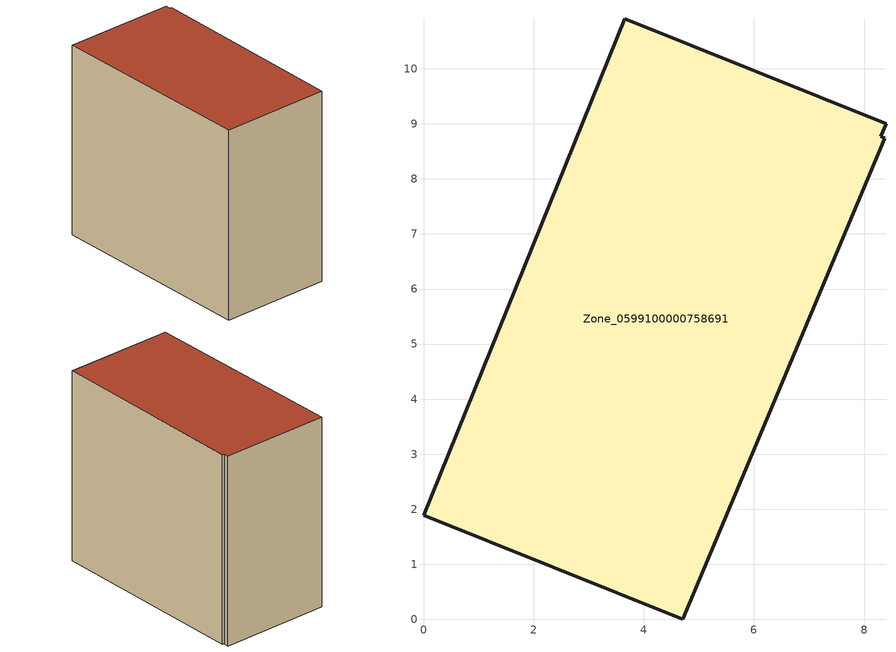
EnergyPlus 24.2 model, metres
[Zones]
Zone_0599100000758691
 floor ground (C_G): 8.38,8.74 4.71,0 0,1.9 3.66,10.91 8.4,9 8.3,8.78 z0
 wall outside (C_F): 0,1.9 4.71,0 8.38,8.74 8.3,8.78 8.4,9 3.66,10.91 0,1.9 z0:8.82
 roof outside (C_R): 4.71,0 8.38,8.74 8.3,8.78 8.4,9 3.66,10.91 0,1.9 z8.82
[BUILDING]
Pand.0599100000758691: North Axis=0; Terrain=City; Loads Convergence Tolerance Value=0.04; Temperature Convergence Tolerance Value=0.4; Solar Distribution=FullExterior; Maximum Number of Warmup Days=25; Minimum Number of Warmup Days=1
[Site:Location]
Rotterdam.The.Hague.AP_ZH_NLD Design_Conditions: Latitude=51.96; Longitude=4.45; Time Zone=1; Elevation=-4.5
[SITE:GROUNDTEMPERATURE:BUILDINGSURFACE]
18, 18, 18, 18, 18, 18, 18, 18, 18, 18, 18, 18
[MATERIAL] Thermal Absorptance=0.9; Solar Absorptance=0.7; Visible Absorptance=0.7
Name | Roughness | Thickness | Conductivity | Density | Specific Heat
G.TI.1992-2005 | MediumSmooth | 0.15 | 0.06 | 540 | 1210
F.TI.1992-2005 | Rough | 0.3 | 0.12 | 1920 | 840
R.TI.1992-2005 | MediumRough | 0.2 | 0.08 | 1500 | 1000
[CONSTRUCTION]
C_G: G.TI.1992-2005
C_F: F.TI.1992-2005
C_R: R.TI.1992-2005
[ZONE]
Zone_0599100000758691: Type=1; Multiplier=1; Ceiling Height=Autocalculate; Volume=Autocalculate; Floor Area=autocalculate; Part of Total Floor Area=Yes
[ZONEINFILTRATION:DESIGNFLOWRATE]
Infil_Zone_0599100000758691: Zone or ZoneList or Space or SpaceList=Zone_0599100000758691; Schedule=AlwaysOn; Design Flow Rate Calculation Method=Flow/Area; Flow Rate per Floor Area=0.0015; Constant Term Coefficient=1; Temperature Term Coefficient=0; Velocity Term Coefficient=0; Velocity Squared Term Coefficient=0
[HVACTEMPLATE:ZONE:IDEALLOADSAIRSYSTEM]
Zone_0599100000758691: Maximum Heating Supply Air Temperature=50; Minimum Cooling Supply Air Temperature=13; Maximum Heating Supply Air Humidity Ratio=0.0156; Minimum Cooling Supply Air Humidity Ratio=0.0077; Heating Limit=NoLimit; Cooling Limit=NoLimit; Dehumidification Control Type=ConstantSensibleHeatRatio; Cooling Sensible Heat Ratio=0.7; Dehumidification Setpoint=60; Humidification Control Type=None; Humidification Setpoint=30; Outdoor Air Method=None; Outdoor Air Flow Rate per Person=0.00944; Outdoor Air Flow Rate per Zone Floor Area=0; Outdoor Air Flow Rate per Zone=0; Demand Controlled Ventilation Type=None; Outdoor Air Economizer Type=NoEconomizer; Heat Recovery Type=None; Sensible Heat Recovery Effectiveness=0.7; Latent Heat Recovery Effectiveness=0.65
[ZONECONTROL:THERMOSTAT]
ThermostatControl_Zone_0599100000758691: Zone or ZoneList=Zone_0599100000758691; Control Type Schedule=DualSetpointControlType; Control 1=Thermostat_Zone_0599100000758691; Temperature Difference Between Cutout And Setpoint=0
[THERMOSTATSETPOINT:DUALSETPOINT]
Thermostat_Zone_0599100000758691: Heating Setpoint Temperature Schedule=HeatingSetpoint_Zone_0599100000758691; Cooling Setpoint Temperature Schedule=CoolingSetpoint_Zone_0599100000758691
[SCHEDULE:COMPACT]
HeatingSetpoint_Zone_0599100000758691: Through: 12/31, For: AllDays, Until: 24:00, 21
CoolingSetpoint_Zone_0599100000758691: Through: 12/31, For: AllDays, Until: 24:00, 24
DualSetpointControlType: Through: 12/31, For: AllDays, Until: 24:00, 4
AlwaysOn: Through: 12/31, For: AllDays, Until: 24:00, 1
